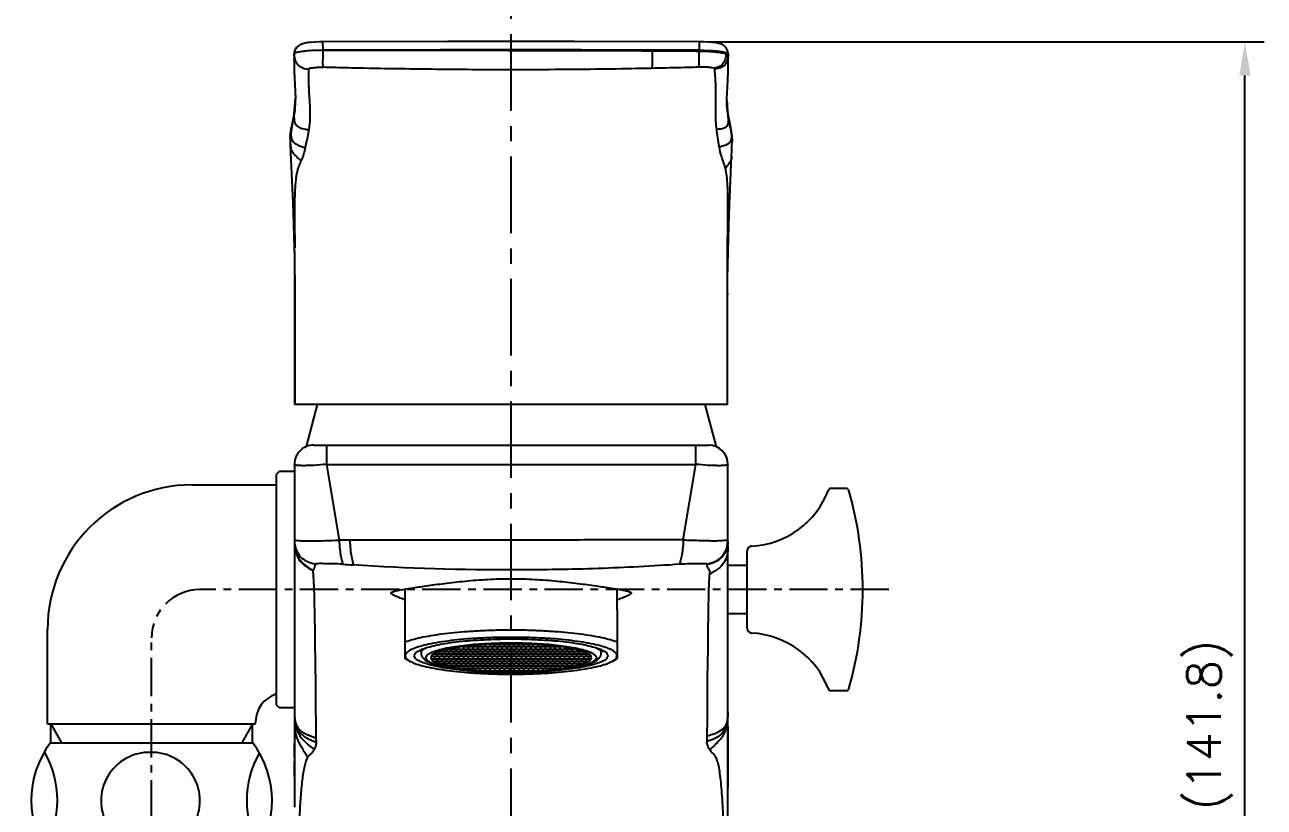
# Model space of a CAD drawing. Header units: millimetres. Extents: x 14523 to 15117, y 3069 to 3489.
# Drawn here: x 14895.5 to 15024.2, y 3266 to 3347.2 of the extents above; entities that cross this region are included whole.
import ezdxf

# ---------------------------------------------------------------- set-up
doc = ezdxf.new("R2010")
doc.units = ezdxf.units.MM
doc.header["$LTSCALE"] = 0.25
doc.linetypes.add('CENTER', pattern=[50.8, 31.75, -6.35, 6.35, -6.35])
for name, color, linetype in [('08_ALL_FEATURES', 7, 'Continuous'), ('CENTER', 1, 'CENTER'), ('D', 2, 'Continuous'), ('DWG', 7, 'Continuous'), ('Make2D 표시선', 7, 'Continuous')]:
    doc.layers.add(name, color=color, linetype=linetype)
doc.styles.add('GHS', font='romans.shx', dxfattribs={"height": 3.5, "bigfont": 'ghs.shx'})
doc.dimstyles.new('HONG', dxfattribs={"dimscale": 0, "dimtxt": 3.5, "dimasz": 3.5, "dimexe": 2, "dimexo": 1, "dimgap": 1, "dimtad": 1, "dimdec": 4, "dimdsep": 46, "dimtxsty": 'GHS', "dimcen": 3, "dimclrd": 2, "dimclre": 2, "dimclrt": 2, "dimadec": 0, "dimazin": 0, "dimtfac": 1, "dimtdec": 4, "dimtmove": 0, "dimatfit": 2, "dimfxl": 0, "dimtvp": 1, "dimtolj": 1, "dimarcsym": 0})

# ---------------------------------------------------------------- blocks, each defined once
blk = doc.blocks.new('A$C47821F74')
at = {"layer": '08_ALL_FEATURES', "color": 7, "linetype": 'Continuous'}
for p, q in [((292.5, 134.6), (292.49, 135.49)), ((331.56, 135.49), (331.55, 134.61)), ((289.49, 133.98), (289.5, 134.24)), ((289.51, 134.39), (289.5, 134.24)), ((331.55, 134.61), (331.55, 134.53)), ((334.54, 132.38), (334.55, 134.09)), ((334.55, 134.25), (334.55, 134.25)), ((334.55, 134.25), (334.55, 134.13)), ((334.55, 134.13), (334.55, 134.17)), ((334.55, 134.13), (334.55, 134.09)), ((334.56, 133.49), (334.55, 134.09)), ((289.49, 133.65), (289.49, 133.75)), ((289.49, 133.67), (289.49, 133.75)), ((289.51, 133.67), (289.52, 133.65)), ((334.54, 133.49), (334.54, 133.67)), ((334.56, 133.49), (334.56, 133.67)), ((289.48, 127.71), (289.64, 129.53)), ((289.64, 129.53), (289.64, 129.55)), ((334.41, 129.17), (334.41, 129.22)), ((334.41, 129.22), (334.41, 129.17)), ((334.41, 129.17), (334.57, 127.4)), ((334.42, 129.17), (334.42, 129.22)), ((289.21, 126.53), (289.09, 125.39)), ((289.09, 125.44), (289.09, 125.2)), ((289.09, 125.2), (289.1, 124.99)), ((289.1, 124.99), (289.1, 124.99)), ((334.96, 125.44), (334.96, 125.15)), ((334.69, 118.54), (334.91, 123.63)), ((334.47, 109.21), (334.47, 109.37)), ((334.5, 109.37), (334.5, 109.37)), ((334.5, 97.84), (289.55, 97.84))]:
    blk.add_line(p, q, dxfattribs=at)
for points in [[(292.49, 135.49), (292.13, 135.48), (291.66, 135.46), (291.26, 135.43), (290.91, 135.4), (290.63, 135.35), (290.39, 135.29), (290.17, 135.21), (289.94, 135.08), (289.73, 134.88), (289.57, 134.62), (289.51, 134.39)], [(331.56, 135.49), (318.61, 135.52), (305.46, 135.52), (292.49, 135.49)], [(334.55, 134.25), (334.5, 134.58), (334.34, 134.87), (334.1, 135.1), (333.85, 135.24), (333.59, 135.32), (333.3, 135.38), (332.94, 135.43), (332.49, 135.46), (331.98, 135.48), (331.56, 135.49)], [(289.49, 133.98), (289.51, 132.42), (289.62, 130.37), (289.64, 129.55)], [(334.41, 129.22), (334.42, 129.56), (334.48, 130.81), (334.54, 132.38)], [(289.58, 129.53), (289.56, 128.34), (289.21, 126.53)], [(334.96, 125.41), (334.84, 126.54), (334.49, 128.35), (334.47, 129.17)], [(289.1, 124.99), (289.13, 123.97), (289.19, 122.5)], [(334.91, 123.63), (334.94, 124.18), (334.95, 124.73), (334.96, 125.15)], [(289.19, 122.5), (289.35, 118.79), (289.43, 116.59), (289.5, 114.11)], [(334.5, 110.87), (334.54, 113.73), (334.61, 116.31), (334.69, 118.54)], [(289.5, 114.11), (289.52, 113.13), (289.54, 111.92), (289.55, 110.87)], [(289.55, 110.87), (289.55, 107.02), (289.55, 102.55), (289.55, 97.84)], [(334.5, 97.84), (334.5, 102.55), (334.5, 107.02), (334.5, 110.87)]]:
    blk.add_lwpolyline(points, dxfattribs=at)
for centre, radius, start, end in [((348.69, 133.64), 59.2, 179.6696, 179.891), ((292.21, 134.23), 2.71, 179.8903, 180.3627), ((312.02, -4852.2), 4986.84, 89.77563, 90.22437), ((332.07, 134.13), 2.48, 359.1378, 0.0071), ((260.49, 133.46), 74.06, 0.1674, 0.4867), ((343.49, 129.51), 9.09, 180.5113, 181.8096), ((293.09, 125.39), 4, 175.6702, 179.3726), ((296.67, 125.33), 7.58, 178.7143, 180.0083), ((293.89, 125.08), 4.8, 181.0484, 181.2929), ((330.98, 125.4), 3.98, 0.6234, 4.2223), ((331.05, 125.24), 3.9, 2.5708, 2.9823), ((-209.42, 109.71), 499.01, 0.1134, 0.4691)]:
    blk.add_arc(centre, radius, start, end, dxfattribs=at)
for points, knots in [([(289.6, 134.33), (289.59, 134.32), (289.56, 134.31), (289.52, 134.28), (289.5, 134.26), (289.5, 134.24)], [0, 0, 0, 0, 0.352073, 0.629026, 1, 1, 1, 1]), ([(289.5, 134.22), (289.5, 134.19), (289.5, 134.1), (289.51, 134.01), (289.51, 133.94)], [0, 0, 0, 0, 0.258114, 1, 1, 1, 1]), ([(289.51, 133.94), (289.54, 133.76), (289.6, 133.5), (289.79, 133.2), (290.02, 132.95), (290.43, 132.73), (290.8, 132.67), (291, 132.66)], [0, 0, 0, 0, 0.254175, 0.370431, 0.484549, 0.722621, 1, 1, 1, 1]), ([(292.5, 134.6), (292.18, 134.6), (291.57, 134.59), (290.84, 134.53), (290.33, 134.48), (290.02, 134.43), (289.79, 134.39), (289.65, 134.35), (289.6, 134.33)], [0, 0, 0, 0, 0.329633, 0.626637, 0.751827, 0.8574, 0.940636, 1, 1, 1, 1]), ([(292.51, 132.84), (292.51, 132.86), (292.5, 132.92), (292.49, 133.12), (292.49, 133.48), (292.5, 134), (292.5, 134.4), (292.5, 134.6)], [0, 0, 0, 0, 0.041412, 0.107374, 0.330001, 0.651426, 1, 1, 1, 1]), ([(292.5, 134.6), (293.21, 134.6), (294.63, 134.6), (297.48, 134.6), (301.04, 134.6), (305.31, 134.6), (311.01, 134.6), (318.13, 134.6), (323.82, 134.57), (326.67, 134.56)], [0, 0, 0, 0, 0.062503, 0.125004, 0.250003, 0.375002, 0.500002, 0.75, 1, 1, 1, 1]), ([(326.67, 134.56), (326.67, 134.33), (326.67, 133.94), (326.66, 133.41), (326.65, 133.03), (326.64, 132.82), (326.64, 132.73)], [0, 0, 0, 0, 0.364726, 0.652285, 0.863702, 1, 1, 1, 1]), ([(326.67, 134.56), (327.48, 134.55), (329.11, 134.54), (330.74, 134.53), (331.55, 134.53)], [0, 0, 0, 0, 0.499984, 1, 1, 1, 1]), ([(331.52, 132.85), (331.52, 132.87), (331.53, 132.93), (331.54, 133.05), (331.55, 133.21), (331.55, 133.51), (331.55, 133.96), (331.55, 134.33), (331.55, 134.53)], [0, 0, 0, 0, 0.041914, 0.108234, 0.204078, 0.331184, 0.652106, 1, 1, 1, 1]), ([(331.55, 134.61), (331.88, 134.61), (332.49, 134.6), (333.22, 134.55), (333.73, 134.5), (334.03, 134.45), (334.27, 134.4), (334.4, 134.36), (334.45, 134.34)], [0, 0, 0, 0, 0.330858, 0.627249, 0.752397, 0.857473, 0.940514, 1, 1, 1, 1]), ([(331.55, 134.53), (331.84, 134.52), (332.4, 134.51), (333.17, 134.45), (333.74, 134.38), (334.11, 134.32), (334.26, 134.28), (334.32, 134.27)], [0, 0, 0, 0, 0.312366, 0.598484, 0.834196, 0.926825, 1, 1, 1, 1]), ([(334.32, 134.27), (334.32, 134.06), (334.29, 133.77), (334.15, 133.41), (334.01, 133.2), (333.82, 133.02), (333.51, 132.83), (333.24, 132.77), (333.05, 132.75)], [0, 0, 0, 0, 0.276268, 0.3976, 0.512515, 0.625671, 0.741925, 1, 1, 1, 1]), ([(334.55, 134.09), (334.55, 133.89), (334.51, 133.6), (334.35, 133.26), (334.2, 133.06), (333.99, 132.9), (333.66, 132.73), (333.36, 132.67), (333.16, 132.66)], [0, 0, 0, 0, 0.26593, 0.383593, 0.4966, 0.610108, 0.729195, 1, 1, 1, 1]), ([(334.32, 134.27), (334.37, 134.25), (334.44, 134.23), (334.5, 134.2), (334.53, 134.17)], [0, 0, 0, 0, 0.597643, 1, 1, 1, 1]), ([(334.45, 134.34), (334.47, 134.33), (334.5, 134.32), (334.53, 134.29), (334.55, 134.26), (334.55, 134.25)], [0, 0, 0, 0, 0.348769, 0.625485, 1, 1, 1, 1]), ([(334.54, 134.17), (334.54, 134.16), (334.55, 134.15), (334.55, 134.14), (334.55, 134.13)], [0, 0, 0, 0, 0.280898, 1, 1, 1, 1]), ([(291, 132.66), (290.98, 132.59), (291, 132.44), (290.99, 132.22), (290.98, 132.01), (290.99, 131.81), (290.99, 131.61), (290.99, 131.35), (291, 131.03), (291.01, 130.66), (291.03, 130.28), (291.05, 129.91), (291.09, 129.4), (291.12, 128.75), (291.15, 127.97), (291.12, 127.17), (291.06, 126.64), (291.02, 126.38)], [0, 0, 0, 0, 0.03572, 0.070113, 0.103332, 0.13565, 0.167199, 0.198149, 0.25886, 0.318595, 0.37797, 0.437544, 0.497731, 0.620661, 0.745947, 0.872441, 1, 1, 1, 1]), ([(291, 132.66), (291, 132.66), (291, 132.68), (291.02, 132.7), (291.05, 132.72), (291.13, 132.75), (291.26, 132.78), (291.44, 132.8), (291.67, 132.82), (291.93, 132.84), (292.22, 132.84), (292.41, 132.84), (292.51, 132.84)], [0, 0, 0, 0, 0.014525, 0.031048, 0.053988, 0.087511, 0.181969, 0.304182, 0.452992, 0.623147, 0.807964, 1, 1, 1, 1]), ([(326.64, 132.73), (323.8, 132.67), (318.11, 132.59), (311, 132.57), (305.31, 132.61), (301.04, 132.66), (297.49, 132.72), (294.65, 132.78), (293.22, 132.82), (292.51, 132.84)], [0, 0, 0, 0, 0.250001, 0.500001, 0.625004, 0.750004, 0.875002, 0.937503, 1, 1, 1, 1]), ([(331.52, 132.85), (331.11, 132.84), (330.3, 132.82), (329.08, 132.78), (327.86, 132.76), (327.05, 132.74), (326.64, 132.73)], [0, 0, 0, 0, 0.249957, 0.499949, 0.749976, 1, 1, 1, 1]), ([(333.05, 132.75), (332.97, 132.77), (332.76, 132.81), (332.41, 132.84), (331.98, 132.86), (331.68, 132.86), (331.52, 132.85)], [0, 0, 0, 0, 0.166691, 0.403241, 0.687619, 1, 1, 1, 1]), ([(333.16, 132.66), (333.16, 132.67), (333.15, 132.69), (333.13, 132.71), (333.1, 132.73), (333.07, 132.74), (333.05, 132.75)], [0, 0, 0, 0, 0.163091, 0.353833, 0.615238, 1, 1, 1, 1]), ([(333.36, 126.39), (333.32, 126.66), (333.27, 127.19), (333.25, 127.98), (333.27, 128.76), (333.28, 129.53), (333.29, 130.17), (333.28, 130.67), (333.27, 131.05), (333.25, 131.37), (333.24, 131.62), (333.23, 131.82), (333.21, 132.02), (333.19, 132.23), (333.17, 132.44), (333.19, 132.59), (333.16, 132.66)], [0, 0, 0, 0, 0.127143, 0.25357, 0.378968, 0.502228, 0.622644, 0.682326, 0.742241, 0.802954, 0.833852, 0.865288, 0.897418, 0.930442, 0.964575, 1, 1, 1, 1]), ([(289.1, 125.69), (289.13, 126.02), (289.21, 126.5), (289.35, 127.13), (289.44, 127.61), (289.53, 128.09), (289.6, 128.57), (289.64, 129.05), (289.65, 129.37), (289.65, 129.53)], [0, 0, 0, 0, 0.249943, 0.376063, 0.50207, 0.627597, 0.752386, 0.87639, 1, 1, 1, 1]), ([(334.95, 125.69), (334.92, 125.98), (334.85, 126.42), (334.73, 126.99), (334.64, 127.43), (334.56, 127.86), (334.49, 128.3), (334.43, 128.73), (334.41, 129.02), (334.41, 129.17)], [0, 0, 0, 0, 0.249376, 0.375284, 0.501244, 0.626887, 0.751964, 0.876306, 1, 1, 1, 1]), ([(289.15, 126.08), (289.19, 126.35), (289.3, 126.9), (289.43, 127.44), (289.48, 127.71)], [0, 0, 0, 0, 0.495171, 1, 1, 1, 1]), ([(289.48, 127.72), (289.48, 127.6), (289.49, 127.38), (289.56, 127.09), (289.69, 126.86), (289.86, 126.68), (290.09, 126.55), (290.36, 126.46), (290.67, 126.41), (290.9, 126.39), (291.02, 126.38)], [0, 0, 0, 0, 0.14897, 0.273313, 0.38153, 0.483971, 0.590825, 0.709752, 0.845349, 1, 1, 1, 1]), ([(334.57, 127.4), (334.57, 127.3), (334.56, 127.13), (334.51, 126.89), (334.43, 126.71), (334.29, 126.58), (334.12, 126.5), (333.9, 126.44), (333.65, 126.41), (333.46, 126.4), (333.36, 126.39)], [0, 0, 0, 0, 0.15822, 0.283315, 0.3857, 0.479405, 0.579167, 0.695665, 0.834866, 1, 1, 1, 1]), ([(334.57, 127.4), (334.59, 127.27), (334.71, 126.76), (334.84, 126.25), (334.9, 125.87)], [0, 0, 0, 0, 0.254004, 1, 1, 1, 1]), ([(291.02, 126.38), (291, 126.24), (290.89, 125.61), (290.75, 124.99), (290.64, 124.49)], [0, 0, 0, 0, 0.21455, 1, 1, 1, 1]), ([(333.64, 124.55), (333.58, 124.89), (333.48, 125.5), (333.39, 126.11), (333.36, 126.39)], [0, 0, 0, 0, 0.547382, 1, 1, 1, 1]), ([(289.1, 125.5), (289.1, 125.61), (289.11, 125.8), (289.13, 125.99), (289.15, 126.08)], [0, 0, 0, 0, 0.538975, 1, 1, 1, 1]), ([(289.1, 124.97), (289.1, 124.86), (289.11, 124.66), (289.16, 124.38), (289.25, 124.15), (289.37, 123.96), (289.53, 123.78), (289.72, 123.59), (289.96, 123.37), (290.12, 123.21), (290.21, 123.12)], [0, 0, 0, 0, 0.148286, 0.268677, 0.37232, 0.470931, 0.575156, 0.693521, 0.832984, 1, 1, 1, 1]), ([(289.15, 126.08), (289.15, 126.04), (289.15, 125.89), (289.16, 125.73), (289.18, 125.62)], [0, 0, 0, 0, 0.275907, 1, 1, 1, 1]), ([(289.18, 125.62), (289.21, 125.47), (289.28, 125.26), (289.47, 125.03), (289.63, 124.9), (289.84, 124.78), (290.17, 124.64), (290.45, 124.56), (290.64, 124.49)], [0, 0, 0, 0, 0.232047, 0.33604, 0.442713, 0.558631, 0.688318, 1, 1, 1, 1]), ([(334.89, 125.66), (334.89, 125.57), (334.87, 125.41), (334.81, 125.2), (334.71, 125.03), (334.57, 124.91), (334.4, 124.81), (334.18, 124.72), (333.92, 124.64), (333.74, 124.58), (333.64, 124.55)], [0, 0, 0, 0, 0.141394, 0.256673, 0.356884, 0.454682, 0.561353, 0.684724, 0.82976, 1, 1, 1, 1]), ([(334.9, 125.87), (334.9, 125.85), (334.9, 125.78), (334.9, 125.71), (334.89, 125.66)], [0, 0, 0, 0, 0.263989, 1, 1, 1, 1]), ([(334.9, 125.87), (334.9, 125.85), (334.91, 125.79), (334.92, 125.72), (334.93, 125.67)], [0, 0, 0, 0, 0.260053, 1, 1, 1, 1]), ([(334.93, 125.67), (334.93, 125.65), (334.94, 125.58), (334.95, 125.5), (334.95, 125.44)], [0, 0, 0, 0, 0.232186, 1, 1, 1, 1]), ([(334.95, 125.41), (334.95, 125.39), (334.96, 125.31), (334.96, 125.22), (334.96, 125.16)], [0, 0, 0, 0, 0.221905, 1, 1, 1, 1]), ([(290.64, 124.49), (290.6, 124.28), (290.48, 123.81), (290.31, 123.36), (290.21, 123.12)], [0, 0, 0, 0, 0.45781, 1, 1, 1, 1]), ([(334.28, 122.34), (334.25, 122.46), (334.18, 122.7), (334.06, 123.03), (333.95, 123.32), (333.78, 123.82), (333.69, 124.23), (333.64, 124.55)], [0, 0, 0, 0, 0.168967, 0.318867, 0.454391, 0.579054, 1, 1, 1, 1]), ([(334.91, 123.63), (334.91, 123.56), (334.9, 123.44), (334.87, 123.27), (334.82, 123.14), (334.75, 123.02), (334.66, 122.9), (334.55, 122.75), (334.42, 122.56), (334.33, 122.42), (334.28, 122.34)], [0, 0, 0, 0, 0.139728, 0.24834, 0.340183, 0.429679, 0.529601, 0.650922, 0.804108, 1, 1, 1, 1]), ([(290.21, 123.12), (290.14, 122.95), (290.02, 122.69), (289.88, 122.31), (289.79, 121.97), (289.71, 121.58), (289.63, 120.96), (289.57, 120.05), (289.54, 118.81), (289.54, 117.38), (289.55, 115.8), (289.56, 114.69), (289.56, 114.11)], [0, 0, 0, 0, 0.061363, 0.095665, 0.133838, 0.176953, 0.225746, 0.340772, 0.477853, 0.634871, 0.809668, 1, 1, 1, 1]), ([(334.47, 110.87), (334.47, 112.13), (334.49, 114.49), (334.53, 117.32), (334.53, 119.29), (334.5, 120.5), (334.43, 121.49), (334.34, 122.08), (334.28, 122.34)], [0, 0, 0, 0, 0.330051, 0.616873, 0.739036, 0.844539, 0.93164, 1, 1, 1, 1]), ([(289.58, 110.7), (289.58, 109.63), (289.58, 107.49), (289.56, 104.28), (289.56, 101.06), (289.57, 98.92), (289.58, 97.84)], [0, 0, 0, 0, 0.249268, 0.499585, 0.749756, 1, 1, 1, 1]), ([(334.47, 97.84), (334.48, 98.92), (334.49, 101.06), (334.49, 104.28), (334.47, 107.5), (334.47, 109.64), (334.47, 110.71)], [0, 0, 0, 0, 0.250227, 0.500374, 0.750674, 1, 1, 1, 1]), ([(289.55, 109.37), (289.55, 109.34), (289.55, 109.28), (289.57, 109.22), (289.58, 109.2)], [0, 0, 0, 0, 0.545368, 1, 1, 1, 1]), ([(334.5, 109.37), (334.5, 109.34), (334.5, 109.29), (334.48, 109.23), (334.47, 109.21)], [0, 0, 0, 0, 0.543003, 1, 1, 1, 1])]:
    blk.add_open_spline(points, degree=3, knots=knots, dxfattribs=at)
blk.add_open_spline([(334.53, 134.17), (334.53, 134.17), (334.53, 134.17), (334.54, 134.17)], degree=3, dxfattribs=at)
at = {"layer": 'Make2D 표시선'}
for p, q in [((291.9, 97.84), (290.73, 93.47)), ((333.34, 93.46), (332.17, 97.84))]:
    blk.add_line(p, q, dxfattribs=at)
blk = doc.blocks.new('A$C179239CF')
at = {"layer": 'DWG'}
h = blk.add_hatch(dxfattribs=at)
h.set_pattern_fill('BRICK', color=2)
h.set_pattern_definition([(0, (-6908.43814, -1734.54085), (0, 0.25), []), (90, (-6908.43814, -1734.54085), (-0.5, 3e-17), [0.25, -0.25]), (90, (-6908.18814, -1734.54085), (-0.5, 3e-17), [-0.25, 0.25])])
edge = h.paths.add_edge_path()
edge.add_spline(control_points=[(11, 3.16), (10.61, 3.16), (9.82, 3.15), (8.67, 3.11), (7.56, 3.04), (6.52, 2.94), (5.57, 2.82), (4.73, 2.68), (4.02, 2.52), (3.44, 2.34), (3.03, 2.15), (2.73, 1.97), (2.67, 1.79), (2.65, 1.71)], knot_values=[0, 0, 0, 0, 1.188421, 2.353389, 3.471976, 4.522301, 5.484062, 6.339091, 7.072006, 7.671142, 8.130391, 8.454423, 8.677592, 8.677592, 8.677592, 8.677592], degree=3, periodic=0)
edge.add_spline(control_points=[(2.65, 1.71), (2.67, 1.64), (2.73, 1.46), (3.03, 1.27), (3.44, 1.08), (4.02, 0.91), (4.73, 0.75), (5.57, 0.61), (6.52, 0.48), (7.56, 0.39), (8.67, 0.32), (9.82, 0.27), (10.61, 0.27), (11, 0.26)], knot_values=[0, 0, 0, 0, 0.223169, 0.547201, 1.00645, 1.605586, 2.338501, 3.19353, 4.15529, 5.205616, 6.324203, 7.489171, 8.677592, 8.677592, 8.677592, 8.677592], degree=3, periodic=0)
edge.add_spline(control_points=[(11, 0.26), (11.4, 0.27), (12.18, 0.27), (13.34, 0.32), (14.45, 0.39), (15.49, 0.48), (16.44, 0.61), (17.27, 0.75), (17.98, 0.91), (18.56, 1.08), (18.97, 1.27), (19.28, 1.46), (19.33, 1.64), (19.35, 1.71)], knot_values=[0, 0, 0, 0, 1.188421, 2.353389, 3.471976, 4.522301, 5.484062, 6.339091, 7.072006, 7.671142, 8.130391, 8.454423, 8.677592, 8.677592, 8.677592, 8.677592], degree=3, periodic=0)
edge.add_spline(control_points=[(19.35, 1.71), (19.33, 1.79), (19.28, 1.97), (18.97, 2.15), (18.56, 2.34), (17.98, 2.52), (17.27, 2.68), (16.44, 2.82), (15.49, 2.94), (14.45, 3.04), (13.34, 3.11), (12.18, 3.15), (11.4, 3.16), (11, 3.16)], knot_values=[0, 0, 0, 0, 0.223169, 0.547201, 1.00645, 1.605586, 2.338501, 3.19353, 4.15529, 5.205616, 6.324203, 7.489171, 8.677592, 8.677592, 8.677592, 8.677592], degree=3, periodic=0)
for p, q in [((0, 6.68), (0, 8.84)), ((22, 6.68), (22, 8.84)), ((0, 1.61), (0, 6.68)), ((22, 6.68), (22, 1.61)), ((0.53, 1.33), (0, 1.61)), ((1.65, 2.55), (1.65, 2.21)), ((20.35, 2.55), (20.35, 2.21)), ((21.48, 1.33), (22.01, 1.61))]:
    blk.add_line(p, q, dxfattribs=at)
for points in [[(11, 4.56), (9.46, 4.55), (7.94, 4.49), (6.48, 4.41), (5.09, 4.29), (3.8, 4.14), (2.62, 3.97), (1.59, 3.77), (0.71, 3.55), (0, 3.31)], [(22, 3.31), (21.3, 3.55), (20.42, 3.77), (19.38, 3.97), (18.21, 4.14), (16.92, 4.29), (15.53, 4.41), (14.06, 4.49), (12.54, 4.55), (11, 4.56)], [(22, 1.91), (21.89, 2.18), (21.56, 2.45), (21.01, 2.7), (20.26, 2.94), (19.32, 3.16), (18.21, 3.35), (16.95, 3.52), (15.57, 3.65), (14.1, 3.74), (12.57, 3.8), (11, 3.82), (9.44, 3.8), (7.9, 3.74), (6.43, 3.65), (5.06, 3.52), (3.8, 3.35), (2.69, 3.16), (1.75, 2.94), (1, 2.7), (0.45, 2.45), (0.11, 2.18), (0, 1.91)], [(0.95, 1.91), (1.05, 2.16), (1.36, 2.4), (1.86, 2.64), (2.55, 2.85), (3.41, 3.05), (4.42, 3.23), (5.57, 3.38), (6.83, 3.5), (8.17, 3.58), (9.57, 3.64), (11, 3.66)], [(1.65, 2.21), (1.75, 2.44), (2.04, 2.67), (2.19, 2.75)], [(11, 0.18), (9.79, 0.19), (8.57, 0.24), (7.38, 0.31), (6.26, 0.42), (5.24, 0.55), (4.34, 0.7), (3.57, 0.88), (2.96, 1.07), (2.51, 1.28), (2.24, 1.49), (2.15, 1.71), (2.24, 1.93), (2.51, 2.15), (2.96, 2.35), (3.57, 2.55), (4.34, 2.72), (5.24, 2.88), (6.26, 3.01), (7.38, 3.12), (8.57, 3.19), (9.79, 3.24), (11, 3.25)], [(11, 3.16), (9.81, 3.15), (8.65, 3.1), (7.53, 3.03), (6.49, 2.93), (5.53, 2.81), (4.69, 2.66), (3.98, 2.5), (3.41, 2.32), (2.99, 2.12), (2.74, 1.92), (2.65, 1.71)], [(11, 3.66), (12.43, 3.64), (13.83, 3.58), (15.18, 3.5), (16.44, 3.38), (17.58, 3.23), (18.6, 3.05), (19.46, 2.85), (20.14, 2.64), (20.65, 2.4), (20.95, 2.16), (21.05, 1.91)], [(11, 3.25), (12.22, 3.24), (13.44, 3.19), (14.63, 3.12), (15.75, 3.01), (16.77, 2.88), (17.67, 2.72), (18.43, 2.55), (19.04, 2.35), (19.49, 2.15), (19.76, 1.93), (19.85, 1.71), (19.76, 1.49), (19.49, 1.28), (19.04, 1.07), (18.43, 0.88), (17.67, 0.7), (16.77, 0.55), (15.75, 0.42), (14.63, 0.31), (13.44, 0.24), (12.22, 0.19), (11, 0.18)], [(19.35, 1.71), (19.27, 1.92), (19.01, 2.12), (18.6, 2.32), (18.03, 2.5), (17.31, 2.66), (16.47, 2.81), (15.52, 2.93), (14.47, 3.03), (13.36, 3.1), (12.19, 3.15), (11, 3.16)], [(19.81, 2.75), (19.97, 2.67), (20.26, 2.44), (20.35, 2.21)], [(0, 1.91), (0.11, 1.64), (0.45, 1.37), (0.53, 1.33)], [(0.53, 1.33), (1, 1.12), (1.75, 0.88), (2.69, 0.66), (3.8, 0.47), (5.06, 0.3), (6.43, 0.17), (7.9, 0.08), (9.44, 0.02), (11, 0), (12.57, 0.02), (14.1, 0.08), (15.57, 0.17), (16.95, 0.3), (18.21, 0.47), (19.32, 0.66), (20.26, 0.88), (21.01, 1.12), (21.48, 1.33)], [(11, 0.16), (9.57, 0.18), (8.17, 0.24), (6.83, 0.32), (5.57, 0.44), (4.42, 0.59), (3.41, 0.77), (2.55, 0.97), (1.86, 1.19), (1.36, 1.42), (1.05, 1.66), (0.95, 1.91)], [(1.65, 2.21), (1.71, 1.92), (1.87, 1.66), (2.11, 1.44), (2.45, 1.24), (2.91, 1.05), (3.55, 0.86), (4.36, 0.68), (5.28, 0.53), (6.3, 0.4), (7.4, 0.3), (8.56, 0.23), (9.77, 0.18), (11, 0.17)], [(2.65, 1.71), (2.74, 1.51), (2.99, 1.3), (3.41, 1.11), (3.98, 0.93), (4.69, 0.76), (5.53, 0.62), (6.49, 0.49), (7.53, 0.39), (8.65, 0.32), (9.81, 0.28), (11, 0.26)], [(11, 0.17), (12.24, 0.18), (13.45, 0.23), (14.61, 0.3), (15.72, 0.4), (16.74, 0.53), (17.66, 0.68), (18.47, 0.86), (19.1, 1.05), (19.56, 1.24), (19.9, 1.44), (20.14, 1.66), (20.3, 1.92), (20.35, 2.21)], [(21.05, 1.91), (20.95, 1.66), (20.65, 1.42), (20.14, 1.19), (19.46, 0.97), (18.6, 0.77), (17.58, 0.59), (16.44, 0.44), (15.18, 0.32), (13.83, 0.24), (12.43, 0.18), (11, 0.16)], [(11, 0.26), (12.19, 0.28), (13.36, 0.32), (14.47, 0.39), (15.52, 0.49), (16.47, 0.62), (17.31, 0.76), (18.03, 0.93), (18.6, 1.11), (19.01, 1.3), (19.27, 1.51), (19.35, 1.71)], [(21.48, 1.33), (21.56, 1.37), (21.89, 1.64), (22, 1.91)]]:
    blk.add_spline(points, degree=3, dxfattribs=at)
blk = doc.blocks.new('A$C6DB01ADD')
at = {"layer": 'DWG'}
for p, q in [((73.27, 48), (71.71, 48)), ((63, 33.49), (63, 41.51)), ((63, 40), (61, 40)), ((63, 35), (61, 35)), ((73.27, 27), (71.71, 27))]:
    blk.add_line(p, q, dxfattribs=at)
for centre, radius, start, end in [((63, 51.02), 9.02, 273.0125, 339.1319), ((71.71, 47.7), 0.3, 90.0024, 159.0622), ((73.27, 47.7), 0.3, 15.9857, 90.0042), ((37.5, 37.5), 37.5, 0.0021, 15.9166), ((63.5, 41.51), 0.5, 93.0125, 180.0021), ((37.5, 37.5), 37.5, 344.0877, 0.0021), ((63.5, 33.49), 0.5, 180.0021, 266.9918), ((63, 23.98), 9.02, 20.8723, 86.9918), ((71.71, 27.3), 0.3, 200.942, 270.0018), ((73.27, 27.3), 0.3, 270.0001, 344.0185)]:
    blk.add_arc(centre, radius, start, end, dxfattribs=at)
blk = doc.blocks.new('A$C0A0C7E76')
at = {"layer": 'D'}
for p, q in [((19.3, 43.15), (20.42, 41.19)), ((40.25, 43.15), (39.12, 41.19))]:
    blk.add_line(p, q, dxfattribs=at)
blk.add_lwpolyline([(22.52, 0), (25.8, 0), (25.8, 0.22), (34.28, 0.22), (34.28, 0), (37.02, 0)], dxfattribs=at)
at = {"layer": 'DWG'}
for p, q in [((33.97, 67.95), (42.7, 67.95)), ((18.97, 43.15), (18.97, 52.95)), ((18.97, 43.15), (19.3, 43.15)), ((19.3, 41.19), (19.3, 43.15)), ((19.3, 43.15), (40.25, 43.15)), ((40.25, 41.19), (40.25, 43.15)), ((40.25, 43.15), (40.57, 43.15)), ((40.57, 43.15), (40.57, 43.35)), ((19.27, 41.19), (40.27, 41.19)), ((29.82, 29.19), (19.27, 29.19)), ((21.82, 16.21), (21.82, 29.19)), ((29.82, 29.19), (40.27, 29.19)), ((37.72, 16.21), (37.72, 29.19)), ((22.52, 13.22), (34.4, 14.89)), ((36.02, 14.89), (22.52, 14.89)), ((22.52, 13.22), (22.52, 14.89)), ((37.02, 14.89), (36.02, 14.89)), ((36.02, 14.89), (36.02, 13.64)), ((22.52, 11.74), (37.02, 13.78)), ((23.52, 13.36), (23.52, 11.88)), ((37.02, 10.75), (37.02, 13.78)), ((22.52, 8.71), (22.52, 11.74)), ((22.52, 8.71), (37.02, 10.75)), ((36.02, 10.61), (36.02, 9.13)), ((22.52, 7.23), (37.02, 9.27)), ((37.02, 6.24), (37.02, 9.27)), ((23.52, 8.85), (23.52, 7.37)), ((22.52, 4.2), (22.52, 7.23)), ((22.52, 4.2), (37.02, 6.24)), ((36.02, 6.14), (36.02, 4.62)), ((22.52, 2.72), (37.02, 4.76)), ((23.52, 4.38), (23.52, 2.86)), ((37.02, 1.73), (37.02, 4.76)), ((22.52, 0), (22.52, 2.72)), ((24.7, 0), (37.02, 1.73)), ((36.02, 1.63), (36.02, 0.11)), ((35.23, 0), (37.02, 0.25)), ((37.02, 0), (37.02, 0.25))]:
    blk.add_line(p, q, dxfattribs=at)
for centre, radius, start, end in [((33.97, 52.95), 15, 90, 180), ((43.57, 43.35), 3, 107.0047, 180), ((27.27, 35.19), 10, 143.1301, 216.8699), ((32.27, 35.19), 10, 323.1301, 36.8699), ((10, 35.19), 10, 329.7281, 30.2719), ((29.54, 35.17), 5.02, 88.6566, 271.3434), ((29.77, 35.17), 5.02, 268.6566, 91.3434), ((49.64, 35.19), 10, 150.2741, 209.7259), ((23.32, 16.16), 1.5, 178.2676, 237.8), ((36.22, 16.16), 1.5, 302.2, 1.7324)]:
    blk.add_arc(centre, radius, start, end, dxfattribs=at)
blk = doc.blocks.new('A$C646B0CAE')
at = {"layer": 'CENTER', "ltscale": 0.5}
blk.add_line((29.77, 0), (29.77, 56.86), dxfattribs=at)
blk.add_arc((34.77, 56.86), 5, 90, 180, dxfattribs=at)
at = {"layer": 'DWG'}
for p, q in [((43, 74.11), (42.7, 73.81)), ((42.7, 73.81), (42.7, 49.91)), ((44.6, 74.11), (43, 74.11)), ((42.7, 49.91), (43, 49.61)), ((43, 49.61), (44.6, 49.61))]:
    blk.add_line(p, q, dxfattribs=at)
blk.add_blockref('A$C0A0C7E76', (0, 4.78), dxfattribs=at)
blk = doc.blocks.new('*D7')
at = {"layer": 'Defpoints', "color": 0}
for p in [(14965.52, 3345.48), (15022.16, 3345.48), (14970.99, 3203.63)]:
    blk.add_point(p, dxfattribs=at)
at = {"layer": 'DWG', "color": 2, "lineweight": -2}
for p, q in [((14966.52, 3345.48), (15024.16, 3345.48)), ((15022.16, 3207.13), (15022.16, 3341.98)), ((14971.99, 3203.63), (15024.16, 3203.63))]:
    blk.add_line(p, q, dxfattribs=at)
at = {"layer": 'DWG', "color": 2}
for points in [[(15021.58, 3341.98), (15022.75, 3341.98), (15022.16, 3345.48)], [(15021.58, 3207.13), (15022.75, 3207.13), (15022.16, 3203.63)]]:
    blk.add_solid(points, dxfattribs=at)
at = {"layer": 'DWG', "color": 2, "insert": (15018.5, 3274.56), "char_height": 3.5, "attachment_point": 5, "rotation": 90, "style": 'GHS'}
blk.add_mtext('\\A1;(141.8)', dxfattribs=at)

msp = doc.modelspace()

# ---------------------------------------------------------------- linework, layer by layer
at = {"layer": 'CENTER'}
msp.add_line((14945.99157, 3198.62635), (14945.98877, 3350.51885), dxfattribs=at)
at = {"layer": 'CENTER', "ltscale": 0.5}
msp.add_line((14985.18792, 3288.62816), (14913.65027, 3288.62592), dxfattribs=at)
at = {"layer": 'DWG'}
for p, q in [((14925.49149, 3303.62635), (14966.49148, 3303.62635)), ((14926.8251, 3303.62635), (14926.8251, 3301.62635)), ((14965.15789, 3301.62635), (14965.15789, 3303.62635)), ((14923.49149, 3301.63066), (14923.49285, 3266.04461)), ((14926.8251, 3301.62635), (14928.13841, 3293.75286)), ((14926.8251, 3301.62635), (14965.15789, 3301.62635)), ((14963.84944, 3293.7821), (14965.15789, 3301.62635)), ((14968.49003, 3258.90449), (14968.49149, 3301.62635)), ((14968.49176, 3301.62635), (14968.49108, 3301.67872)), ((14968.4918, 3301.62635), (14968.49148, 3301.62635)), ((14923.49149, 3293.78002), (14923.49169, 3293.7419)), ((14923.49169, 3293.7419), (14923.4971, 3293.58034)), ((14929.25436, 3293.75473), (14928.13841, 3293.75286)), ((14923.49292, 3293.68275), (14923.49368, 3293.64813)), ((14925.43913, 3290.64173), (14925.41084, 3290.57059)), ((14923.4847, 3276.09666), (14923.4847, 3266.04461)), ((14923.49152, 3275.87315), (14923.49216, 3275.78175)), ((14923.49216, 3275.78194), (14923.49271, 3275.74515)), ((14923.49216, 3275.78175), (14923.49412, 3275.69116)), ((14968.48921, 3275.68271), (14968.49023, 3275.73108)), ((14968.49023, 3275.73108), (14968.49085, 3275.77008)), ((14968.49085, 3275.77008), (14968.49125, 3275.80521)), ((14968.49125, 3275.80521), (14968.49149, 3275.84159)), ((14923.4915, 3275.14483), (14923.49639, 3274.76382)), ((14923.49351, 3275.70393), (14923.49492, 3275.64864)), ((14968.47508, 3275.3646), (14968.47791, 3275.40844)), ((14968.47791, 3275.40844), (14968.48024, 3275.44878)), ((14968.48024, 3275.44878), (14968.48215, 3275.48567)), ((14968.48215, 3275.48567), (14968.48373, 3275.51931)), ((14968.48373, 3275.51931), (14968.48558, 3275.56407)), ((14968.48558, 3275.56407), (14968.48695, 3275.60249)), ((14968.48695, 3275.60249), (14968.48815, 3275.64155)), ((14968.48815, 3275.64155), (14968.48921, 3275.68271)), ((14967.82764, 3273.66423), (14967.82948, 3273.66603)), ((14968.49209, 3274.41462), (14968.4923, 3272.46375)), ((14923.49248, 3271.15957), (14923.49103, 3272.69235)), ((14968.4923, 3272.46375), (14968.49083, 3271.21889)), ((14923.4943, 3269.20465), (14923.49297, 3270.8026)), ((14968.49071, 3271.14656), (14968.48778, 3268.26942)), ((14968.49083, 3271.21889), (14968.49071, 3271.14656)), ((14968.48834, 3269.76392), (14968.487, 3268.00589))]:
    msp.add_line(p, q, dxfattribs=at)
for points in [[(14923.49412, 3275.69116), (14923.49605, 3275.61258), (14923.49766, 3275.5686), (14923.50002, 3275.5143)], [(14923.50002, 3275.5143), (14923.50356, 3275.44673), (14923.5087, 3275.36628), (14923.51614, 3275.27173), (14923.52643, 3275.16608), (14923.5402, 3275.0516), (14923.55817, 3274.93058), (14923.58119, 3274.80478), (14923.60945, 3274.67896), (14923.64278, 3274.55645), (14923.68071, 3274.43942), (14923.72189, 3274.33108), (14923.76659, 3274.22933), (14923.81462, 3274.13379), (14923.86646, 3274.04296), (14923.92269, 3273.95569), (14923.98383, 3273.87136), (14924.05064, 3273.78925), (14924.12377, 3273.70891), (14924.20393, 3273.62998), (14924.29242, 3273.55176), (14924.39053, 3273.47381), (14924.50016, 3273.39549), (14924.62365, 3273.31619), (14924.76283, 3273.23583), (14924.9197, 3273.15424), (14925.09311, 3273.07281), (14925.28142, 3272.99286), (14925.48318, 3272.91551), (14925.69602, 3272.84216), (14925.74897, 3272.82515)], [(14967.83365, 3273.67014), (14967.84134, 3273.67776), (14967.85077, 3273.68723), (14967.8607, 3273.69734), (14967.87095, 3273.70793), (14967.88095, 3273.71842), (14967.89082, 3273.72893), (14967.90049, 3273.73938), (14967.91001, 3273.74982), (14967.91942, 3273.7603), (14967.92869, 3273.77078), (14967.93782, 3273.78125), (14967.9468, 3273.79171), (14967.95565, 3273.80216), (14967.96436, 3273.81261), (14967.97294, 3273.82306), (14967.98141, 3273.83352), (14967.98977, 3273.844), (14967.99803, 3273.85451), (14968.0062, 3273.86506), (14968.01429, 3273.87567), (14968.02231, 3273.88635), (14968.03028, 3273.89712), (14968.0382, 3273.90799), (14968.04609, 3273.91898), (14968.05396, 3273.93012), (14968.06179, 3273.94139), (14968.06959, 3273.95279), (14968.07735, 3273.96431), (14968.08506, 3273.97595), (14968.09273, 3273.98772), (14968.10035, 3273.99961), (14968.10793, 3274.01165), (14968.11547, 3274.02382), (14968.12297, 3274.03613), (14968.13043, 3274.04859), (14968.13784, 3274.06121), (14968.14522, 3274.07398), (14968.15255, 3274.08692), (14968.15985, 3274.10003), (14968.16711, 3274.11331), (14968.17433, 3274.12678), (14968.18152, 3274.14043), (14968.18866, 3274.15428), (14968.19577, 3274.16833), (14968.20285, 3274.1826), (14968.20989, 3274.19708), (14968.21689, 3274.21178), (14968.22385, 3274.22672), (14968.23078, 3274.2419), (14968.23767, 3274.25733), (14968.24453, 3274.27302), (14968.25135, 3274.28898), (14968.25813, 3274.30522), (14968.26487, 3274.32174), (14968.27157, 3274.33855), (14968.27821, 3274.35563), (14968.28478, 3274.37294), (14968.29127, 3274.39049), (14968.29769, 3274.40828), (14968.30404, 3274.42633), (14968.31031, 3274.44462), (14968.31652, 3274.46323), (14968.32268, 3274.4822), (14968.32878, 3274.50152), (14968.33482, 3274.5212), (14968.34079, 3274.54124), (14968.34669, 3274.56163), (14968.35252, 3274.58238), (14968.35826, 3274.60349), (14968.36393, 3274.62498), (14968.36951, 3274.64683), (14968.375, 3274.66907), (14968.3804, 3274.69169), (14968.3857, 3274.71469), (14968.3909, 3274.73809), (14968.39601, 3274.76188), (14968.401, 3274.78607), (14968.40589, 3274.81067), (14968.41067, 3274.83566), (14968.41533, 3274.86106), (14968.41988, 3274.88692), (14968.42431, 3274.91319), (14968.42862, 3274.93986), (14968.43278, 3274.96687), (14968.43681, 3274.99418), (14968.44067, 3275.02172), (14968.44438, 3275.04942), (14968.44791, 3275.07723), (14968.45128, 3275.10506), (14968.45446, 3275.13283), (14968.45747, 3275.16046), (14968.46029, 3275.18784), (14968.46293, 3275.21487), (14968.46539, 3275.24146), (14968.46766, 3275.26746), (14968.46976, 3275.29283), (14968.47169, 3275.3175), (14968.47508, 3275.3646)]]:
    msp.add_lwpolyline(points, dxfattribs=at)
for centre, radius, start, end in [((14925.49149, 3301.62635), 2, 90.000003, 180.0000032), ((14966.49148, 3301.62635), 2, 0.0000048, 89.9999993), ((14931.07305, 3293.74861), 7.58156, 179.9776363, 182.0981371), ((14964.88351, 3293.80665), 3.60797, 358.1145509, 359.5303962), ((14930.04658, 3293.80871), 6.55486, 181.183322, 182.7597414), ((14965.02802, 3293.80195), 3.46339, 356.7966025, 358.1136269), ((14945.61368, 3536.63432), 245.97375, 266.0084142, 266.2633897), ((14929.55152, 3275.86686), 6.05994, 180.6315432, 182.0569222), ((14928.69117, 3275.83479), 5.199, 182.0440354, 184.0363113), ((14964.78095, 3275.23981), 3.66442, 344.2361011, 348.1128547), ((14961.18533, 3275.73689), 7.29699, 354.080389, 355.976106), ((14960.51546, 3275.88109), 7.97567, 357.0792399, 358.7145865), ((14966.52983, 3274.98748), 1.85675, 322.3551724, 326.6508637), ((14966.50801, 3275.00155), 1.88272, 326.6580738, 330.1972866), ((14966.4782, 3275.01888), 1.91719, 330.1908982, 330.9553852), ((14966.46488, 3275.02628), 1.93243, 330.9552378, 331.5651781), ((14966.3955, 3275.06267), 2.01077, 331.5948155, 336.1095878), ((14966.31065, 3275.10137), 2.10402, 336.0815632, 336.4383112), ((14965.16276, 3275.13365), 3.26813, 340.8431187, 344.2087312)]:
    msp.add_arc(centre, radius, start, end, dxfattribs=at)
for points, knots in [([(14926.8251, 3301.62635), (14926.39756, 3301.58284), (14925.77983, 3301.53231), (14924.99557, 3301.49547), (14924.50343, 3301.48592), (14924.1451, 3301.49139), (14923.90475, 3301.50626), (14923.76465, 3301.52029), (14923.64911, 3301.5397), (14923.56238, 3301.56157), (14923.49131, 3301.59613), (14923.49149, 3301.62635)], [0, 0, 0, 0, 0.382854487, 0.551915042, 0.699432659, 0.821234812, 0.871291933, 0.913521025, 0.947533894, 0.973071598, 1, 1, 1, 1]), ([(14968.49148, 3301.62635), (14968.49151, 3301.59611), (14968.42057, 3301.56166), (14968.33382, 3301.5397), (14968.21835, 3301.52029), (14968.07827, 3301.50624), (14967.83792, 3301.49138), (14967.47956, 3301.48592), (14966.98739, 3301.49549), (14966.20313, 3301.53231), (14965.58541, 3301.5828), (14965.15788, 3301.62636)], [0, 0, 0, 0, 0.026942744, 0.052465743, 0.086461208, 0.128681316, 0.178738369, 0.30055668, 0.448092076, 0.617141954, 1, 1, 1, 1]), ([(14923.49149, 3293.78002), (14923.4913, 3293.77612), (14923.51076, 3293.77158), (14923.53533, 3293.76288), (14923.58799, 3293.75338), (14923.62661, 3293.74682), (14923.64964, 3293.74339)], [0, 0, 0, 0, 0.071762337, 0.262077026, 0.572043657, 1, 1, 1, 1]), ([(14923.64964, 3293.74339), (14923.85714, 3293.71241), (14924.41209, 3293.67624), (14925.41161, 3293.66987), (14926.69863, 3293.71577), (14927.6406, 3293.74705), (14928.13841, 3293.75285)], [0, 0, 0, 0, 0.140108756, 0.370605888, 0.667522033, 1, 1, 1, 1]), ([(14928.13842, 3293.75286), (14928.14205, 3293.4343), (14928.17833, 3292.8666), (14928.28744, 3292.20977), (14928.3799, 3291.79487), (14928.4355, 3291.56594), (14928.47493, 3291.39389), (14928.49184, 3291.29629), (14928.49147, 3291.25723)], [0, 0, 0, 0, 0.378392664, 0.674013172, 0.789844902, 0.883343899, 0.953609223, 1, 1, 1, 1]), ([(14963.84944, 3293.7821), (14963.48909, 3293.78575), (14962.76836, 3293.78315), (14961.32691, 3293.78441), (14959.52507, 3293.78263), (14957.36286, 3293.78126), (14954.47994, 3293.77794), (14950.87631, 3293.77323), (14945.11049, 3293.76522), (14939.34462, 3293.75937), (14933.57876, 3293.75532), (14930.69582, 3293.75613), (14929.25436, 3293.75473)], [0, 0, 0, 0, 0.031249798, 0.062498457, 0.12499932, 0.187500808, 0.250000036, 0.374998914, 0.499998706, 0.749998521, 0.875000693, 1, 1, 1, 1]), ([(14929.25436, 3293.75473), (14929.25472, 3293.43187), (14929.28512, 3292.85545), (14929.38781, 3292.18658), (14929.47619, 3291.76062), (14929.52984, 3291.521), (14929.56851, 3291.33541), (14929.5839, 3291.22796), (14929.58359, 3291.18346)], [0, 0, 0, 0, 0.372911597, 0.665105199, 0.780720952, 0.87541054, 0.948601272, 1, 1, 1, 1]), ([(14963.84945, 3293.7821), (14963.84574, 3293.45948), (14963.8089, 3292.88438), (14963.69835, 3292.21891), (14963.60467, 3291.79835), (14963.54831, 3291.56628), (14963.50833, 3291.39195), (14963.4911, 3291.29311), (14963.49144, 3291.25358)], [0, 0, 0, 0, 0.378217724, 0.673919449, 0.789821583, 0.883377263, 0.953660223, 1, 1, 1, 1]), ([(14963.84944, 3293.78212), (14964.3942, 3293.77568), (14965.18868, 3293.7469), (14966.20752, 3293.71355), (14966.8739, 3293.70083), (14967.4435, 3293.70564), (14967.89789, 3293.72546), (14968.22123, 3293.75505), (14968.39159, 3293.77874), (14968.45193, 3293.79312)], [0, 0, 0, 0, 0.35467847, 0.517493863, 0.663665511, 0.788546502, 0.888303583, 0.959613326, 1, 1, 1, 1]), ([(14968.45193, 3293.79312), (14968.46196, 3293.79551), (14968.47208, 3293.79961), (14968.49169, 3293.804), (14968.49149, 3293.80788)], [0, 0, 0, 0, 0.726661592, 1, 1, 1, 1]), ([(14923.49658, 3293.47104), (14923.50869, 3293.15086), (14923.55835, 3292.68739), (14923.75481, 3292.12269), (14924.0267, 3291.63034), (14924.57113, 3291.07408), (14925.10918, 3290.74016), (14925.41084, 3290.57059)], [0, 0, 0, 0, 0.261364768, 0.375510326, 0.485764646, 0.717720062, 1, 1, 1, 1]), ([(14923.4971, 3293.58034), (14923.51389, 3293.28626), (14923.62095, 3292.72227), (14924.08087, 3291.9991), (14924.79594, 3291.50584), (14925.36434, 3291.34431), (14925.66873, 3291.29243)], [0, 0, 0, 0, 0.25747229, 0.491056661, 0.730106148, 1, 1, 1, 1]), ([(14923.49932, 3293.4931), (14923.51463, 3293.17759), (14923.57137, 3292.71915), (14923.77418, 3292.16034), (14924.05125, 3291.66947), (14924.59564, 3291.11905), (14925.13692, 3290.7987), (14925.4391, 3290.64175)], [0, 0, 0, 0, 0.25950516, 0.374733653, 0.486507197, 0.720266713, 1, 1, 1, 1]), ([(14966.29636, 3291.28933), (14966.60378, 3291.34179), (14967.17797, 3291.50555), (14967.89933, 3292.00636), (14968.36202, 3292.73958), (14968.4693, 3293.31057), (14968.486, 3293.60842)], [0, 0, 0, 0, 0.269563854, 0.508421775, 0.742152009, 1, 1, 1, 1]), ([(14968.48664, 3293.621), (14968.47133, 3293.31852), (14968.37102, 3292.7399), (14967.92336, 3291.98682), (14967.20799, 3291.4611), (14966.63201, 3291.28083), (14966.32199, 3291.21883)], [0, 0, 0, 0, 0.258709859, 0.492062458, 0.72993907, 1, 1, 1, 1]), ([(14968.49148, 3293.12934), (14968.49148, 3292.95368), (14968.47856, 3292.62339), (14968.40392, 3292.15804), (14968.26931, 3291.74971), (14967.99916, 3291.26123), (14967.44375, 3290.72114), (14966.90185, 3290.40196), (14966.59811, 3290.23664)], [0, 0, 0, 0, 0.142765475, 0.268149563, 0.381843505, 0.490467976, 0.718926769, 1, 1, 1, 1]), ([(14925.6687, 3291.29244), (14925.65274, 3291.28553), (14925.65024, 3291.24236), (14925.63951, 3291.19834), (14925.6298, 3291.1528), (14925.61635, 3291.09891), (14925.59905, 3291.03773), (14925.57295, 3290.95762), (14925.54491, 3290.88296), (14925.5102, 3290.80199), (14925.476, 3290.72607), (14925.45091, 3290.66973), (14925.4391, 3290.64175)], [0, 0, 0, 0, 0.075425727, 0.145255369, 0.211340561, 0.273652115, 0.387089215, 0.486425995, 0.638995935, 0.73263807, 0.868324868, 1, 1, 1, 1]), ([(14928.49143, 3291.25724), (14928.1527, 3291.28087), (14927.65856, 3291.30132), (14927.02607, 3291.31501), (14926.61563, 3291.32003), (14926.26713, 3291.32268), (14925.99248, 3291.32086), (14925.81352, 3291.31625), (14925.71517, 3291.30534), (14925.68087, 3291.29815), (14925.66873, 3291.29243)], [0, 0, 0, 0, 0.360446539, 0.524794516, 0.671573265, 0.796194877, 0.894654169, 0.963347234, 0.985745098, 1, 1, 1, 1]), ([(14963.49143, 3291.25357), (14960.67095, 3291.05505), (14955.02173, 3290.76271), (14943.71288, 3290.58046), (14935.22596, 3290.81505), (14929.58359, 3291.18346)], [0, 0, 0, 0, 0.250007681, 0.500030949, 1, 1, 1, 1]), ([(14966.29637, 3291.28934), (14966.28417, 3291.29502), (14966.24989, 3291.30223), (14966.15176, 3291.31315), (14965.97357, 3291.3178), (14965.7004, 3291.31956), (14965.3541, 3291.31698), (14964.94645, 3291.3118), (14964.31839, 3291.29789), (14963.82775, 3291.27726), (14963.49143, 3291.25358)], [0, 0, 0, 0, 0.014381125, 0.036891881, 0.105761702, 0.20431603, 0.328915397, 0.475616322, 0.639841877, 1, 1, 1, 1]), ([(14966.3219, 3291.21881), (14966.31944, 3291.23063), (14966.31403, 3291.24814), (14966.31403, 3291.27465), (14966.30316, 3291.28613), (14966.29628, 3291.28932)], [0, 0, 0, 0, 0.466633186, 0.706603553, 1, 1, 1, 1]), ([(14966.59814, 3290.23666), (14966.60136, 3290.29053), (14966.6069, 3290.38234), (14966.60988, 3290.49615), (14966.61149, 3290.5637), (14966.60313, 3290.60163), (14966.58724, 3290.62142), (14966.56688, 3290.65199), (14966.54046, 3290.69299), (14966.49396, 3290.76716), (14966.43355, 3290.86861), (14966.37092, 3291.02808), (14966.33701, 3291.14685), (14966.32199, 3291.21883)], [0, 0, 0, 0, 0.154379158, 0.26300926, 0.325749138, 0.347456748, 0.371964251, 0.397054308, 0.452900122, 0.51127347, 0.647622688, 0.789673416, 1, 1, 1, 1]), ([(14925.4108, 3290.57051), (14925.41093, 3290.52546), (14925.41866, 3290.37761), (14925.4361, 3290.06548), (14925.47124, 3289.56763), (14925.50761, 3288.87071), (14925.53632, 3287.9697), (14925.57177, 3286.38627), (14925.59962, 3284.57182), (14925.62112, 3282.55908), (14925.64342, 3280.87286), (14925.67866, 3279.16397), (14925.6915, 3277.53572), (14925.69255, 3276.09472), (14925.70246, 3274.90133), (14925.71227, 3273.98205), (14925.71965, 3273.46283), (14925.72457, 3273.25143)], [0, 0, 0, 0, 0.007802153, 0.025625855, 0.054145894, 0.094223718, 0.146471491, 0.210248619, 0.368500967, 0.460718893, 0.558822637, 0.660534246, 0.756712095, 0.840795789, 0.910077644, 0.963380925, 1, 1, 1, 1]), ([(14966.34459, 3273.40866), (14966.35268, 3273.89467), (14966.36315, 3275.14357), (14966.37008, 3276.86168), (14966.37582, 3278.34728), (14966.37303, 3279.32903), (14966.38355, 3280.09715), (14966.40565, 3280.86267), (14966.42527, 3281.85609), (14966.43554, 3283.04839), (14966.44746, 3284.40479), (14966.46645, 3285.9757), (14966.48831, 3287.37223), (14966.51836, 3288.58319), (14966.54129, 3289.27057), (14966.56759, 3289.80511), (14966.59051, 3290.10944), (14966.59811, 3290.23664)], [0, 0, 0, 0, 0.086636378, 0.222606044, 0.306238736, 0.351429186, 0.397589785, 0.443153013, 0.487929793, 0.574687619, 0.655673468, 0.729702675, 0.854704162, 0.904617895, 0.945607139, 0.977287521, 1, 1, 1, 1]), ([(14933.52656, 3288.2631), (14933.52605, 3288.29754), (14933.57968, 3288.3508), (14933.6658, 3288.39409), (14933.77124, 3288.43494), (14933.90432, 3288.47456), (14934.13889, 3288.53335), (14934.71088, 3288.64702), (14935.74794, 3288.8087), (14937.27715, 3289.03229), (14939.14141, 3289.28612), (14941.26994, 3289.53179), (14943.58288, 3289.71291), (14945.17881, 3289.75727), (14945.99148, 3289.75721)], [0, 0, 0, 0, 0.008187841, 0.01489825, 0.023720567, 0.034744572, 0.047994867, 0.081154918, 0.173376744, 0.29745808, 0.44860194, 0.620656956, 0.806794397, 1, 1, 1, 1]), ([(14945.99148, 3289.75721), (14946.80416, 3289.75715), (14948.4001, 3289.71256), (14950.71306, 3289.53133), (14952.8416, 3289.28567), (14954.70585, 3289.03199), (14956.23506, 3288.80877), (14957.2721, 3288.64746), (14957.84409, 3288.53401), (14958.07866, 3288.47529), (14958.21174, 3288.43571), (14958.31717, 3288.39488), (14958.40331, 3288.35158), (14958.45692, 3288.29827), (14958.45641, 3288.26381)], [0, 0, 0, 0, 0.193209282, 0.379351714, 0.551409118, 0.702553118, 0.82663039, 0.918846014, 0.952003226, 0.965252272, 0.976275386, 0.985097307, 0.991807953, 1, 1, 1, 1]), ([(14934.99148, 3287.57172), (14934.81999, 3287.63039), (14934.50947, 3287.74119), (14934.10035, 3287.90313), (14933.82916, 3288.02494), (14933.66935, 3288.11232), (14933.5826, 3288.16971), (14933.5271, 3288.22613), (14933.52656, 3288.2631)], [0.8720201195, 0.8720201195, 0.8720201195, 0.8720201195, 0.9144298454, 0.9491702055, 0.9748287822, 0.9841998514, 0.9913500166, 1, 1, 1, 1]), ([(14958.45641, 3288.26381), (14958.45587, 3288.22681), (14958.40039, 3288.1703), (14958.31362, 3288.1128), (14958.15383, 3288.02527), (14957.88263, 3287.90332), (14957.4735, 3287.74126), (14957.16297, 3287.63038), (14956.99148, 3287.57167)], [0, 0, 0, 0, 0.0086585683, 0.0158127052, 0.0251876446, 0.0508512461, 0.085594286, 0.1280059957, 0.1280059957, 0.1280059957, 0.1280059957]), ([(14968.49155, 3275.87944), (14968.49155, 3275.69366), (14968.47891, 3275.35403), (14968.39826, 3274.88841), (14968.24798, 3274.50647), (14967.93388, 3274.0846), (14967.44377, 3273.79704), (14966.86618, 3273.57398), (14966.52747, 3273.46527), (14966.34462, 3273.40867)], [0, 0, 0, 0, 0.153090997, 0.27949448, 0.387692688, 0.488205335, 0.707362755, 0.842271168, 1, 1, 1, 1]), ([(14923.49639, 3274.76382), (14923.50144, 3274.58063), (14923.51858, 3274.244), (14923.58144, 3273.77489), (14923.68417, 3273.367), (14923.8309, 3272.99109), (14924.02298, 3272.61654), (14924.37248, 3272.0237), (14924.66379, 3271.55532), (14924.86555, 3271.21238)], [0, 0, 0, 0, 0.141962802, 0.260889648, 0.366059697, 0.466974603, 0.57276668, 0.691781346, 1, 1, 1, 1]), ([(14923.50507, 3275.46884), (14923.5158, 3275.3179), (14923.54925, 3275.02929), (14923.66105, 3274.62458), (14923.84628, 3274.27539), (14924.10758, 3273.98714), (14924.44022, 3273.75485), (14924.97766, 3273.49249), (14925.42012, 3273.34633), (14925.72457, 3273.25143)], [0, 0, 0, 0, 0.132789236, 0.254265576, 0.366317991, 0.476361003, 0.592322941, 0.720163641, 1, 1, 1, 1]), ([(14923.52262, 3275.19876), (14923.54911, 3274.87496), (14923.6187, 3274.40368), (14923.84066, 3273.82699), (14924.14515, 3273.29705), (14924.71319, 3272.68725), (14925.24435, 3272.26226), (14925.53222, 3272.04207)], [0, 0, 0, 0, 0.250691943, 0.363385307, 0.475104475, 0.720337029, 1, 1, 1, 1]), ([(14968.44341, 3274.98433), (14968.43885, 3274.94069), (14968.41964, 3274.77336), (14968.39255, 3274.60686), (14968.36679, 3274.485)], [0, 0, 0, 0, 0.26048715, 1, 1, 1, 1]), ([(14925.72457, 3273.25143), (14925.7263, 3273.17734), (14925.72998, 3273.06207), (14925.73391, 3272.91782), (14925.74107, 3272.85787), (14925.74427, 3272.82667), (14925.74897, 3272.82515)], [0, 0, 0, 0, 0.519378172, 0.826252719, 0.965323857, 1, 1, 1, 1]), ([(14968.00004, 3273.85345), (14967.91546, 3273.7438), (14967.65343, 3273.47433), (14967.08134, 3273.12674), (14966.59057, 3272.93912), (14966.31577, 3272.84615)], [0, 0, 0, 0, 0.209000668, 0.562192819, 1, 1, 1, 1]), ([(14966.31578, 3272.84615), (14966.3184, 3272.86067), (14966.3302, 3272.88067), (14966.33106, 3272.91479), (14966.33478, 3272.96911), (14966.33732, 3273.06795), (14966.34143, 3273.22233), (14966.3435, 3273.34127), (14966.34462, 3273.40867)], [0, 0, 0, 0, 0.07837043, 0.117732679, 0.179380963, 0.368357235, 0.641986331, 1, 1, 1, 1]), ([(14968.24991, 3274.0612), (14968.18595, 3273.87731), (14968.01752, 3273.51033), (14967.6412, 3272.99392), (14967.15639, 3272.50177), (14966.79285, 3272.18274), (14966.60262, 3272.02298)], [0, 0, 0, 0, 0.220205229, 0.453161859, 0.71903452, 1, 1, 1, 1]), ([(14925.53222, 3272.04207), (14925.49856, 3271.98133), (14925.44298, 3271.89061), (14925.35918, 3271.7746), (14925.29093, 3271.68381), (14925.20905, 3271.58938), (14925.10348, 3271.48928), (14924.977, 3271.37083), (14924.90078, 3271.27015), (14924.86555, 3271.21238)], [0, 0, 0, 0, 0.194979589, 0.298100235, 0.401752019, 0.513814943, 0.648479023, 0.810010948, 1, 1, 1, 1]), ([(14925.75276, 3272.82496), (14925.75587, 3272.82397), (14925.75727, 3272.81051), (14925.76, 3272.79316), (14925.76074, 3272.76571), (14925.76034, 3272.72345), (14925.7539, 3272.65954), (14925.73805, 3272.56932), (14925.71055, 3272.45997), (14925.65093, 3272.27786), (14925.58514, 3272.1379), (14925.53222, 3272.04207)], [0, 0, 0, 0, 0.011843789, 0.038151857, 0.071987468, 0.108091065, 0.19303609, 0.304139594, 0.441093365, 0.602220045, 1, 1, 1, 1]), ([(14966.60271, 3272.02292), (14966.54083, 3272.11812), (14966.44354, 3272.29505), (14966.35297, 3272.54093), (14966.31621, 3272.71793), (14966.30974, 3272.8128), (14966.31577, 3272.84615)], [0, 0, 0, 0, 0.385458399, 0.682560408, 0.884955622, 1, 1, 1, 1]), ([(14968.25687, 3256.521), (14968.23418, 3257.73362), (14968.18512, 3260.03797), (14968.10585, 3262.83428), (14968.0246, 3264.87048), (14967.9564, 3266.22752), (14967.87777, 3267.45852), (14967.78661, 3268.55066), (14967.68082, 3269.48789), (14967.55545, 3270.25875), (14967.40583, 3270.85594), (14967.23489, 3271.28961), (14967.02482, 3271.56043), (14966.82813, 3271.71785), (14966.69696, 3271.87203), (14966.6335, 3271.97509), (14966.60262, 3272.02298)], [0, 0, 0, 0, 0.230136937, 0.437354035, 0.530805498, 0.616813335, 0.695173639, 0.764860744, 0.824742956, 0.87413039, 0.912892583, 0.941518861, 0.961824427, 0.977055475, 0.989186671, 1, 1, 1, 1]), ([(14924.86555, 3271.21238), (14924.78854, 3271.08562), (14924.65825, 3270.77232), (14924.51289, 3270.23124), (14924.39055, 3269.57648), (14924.24702, 3268.53042), (14924.11473, 3267.04326), (14924.00273, 3265.07457), (14923.91163, 3262.86996), (14923.83581, 3260.42699), (14923.76814, 3257.74978), (14923.6899, 3253.78257), (14923.62905, 3248.3568), (14923.58013, 3241.35193), (14923.60741, 3233.69042), (14923.66239, 3228.38541), (14923.69402, 3225.62635)], [0, 0, 0, 0, 0.009740096, 0.022087897, 0.03677995, 0.053439993, 0.09141596, 0.134779959, 0.182927792, 0.236309161, 0.295283414, 0.358793163, 0.49688114, 0.651607209, 0.818803267, 1, 1, 1, 1])]:
    msp.add_open_spline(points, degree=3, knots=knots, dxfattribs=at)

# ---------------------------------------------------------------- block references
for name, p in [('A$C47821F74', (14633.96484, 3209.99578)), ('A$C646B0CAE', (14878.89604, 3226.76806)), ('A$C6DB01ADD', (14907.49128, 3251.12795)), ('A$C179239CF', (14934.98884, 3279.8521))]:
    msp.add_blockref(name, p, dxfattribs=at)

# ---------------------------------------------------------------- dimensions: what is measured, and where the dimension line sits
dim = msp.add_linear_dim(base=(15022.16333, 3345.48482), p1=(14970.9915, 3203.62635), p2=(14965.52185, 3345.48482), angle=90, text='(141.8)', dimstyle='HONG', override={"dimscale": 1, "dimatfit": 3, "dimarcsym": 1}, dxfattribs=at)
dim.commit()
dim.dimension.update_dxf_attribs({"geometry": '*D7', "text_midpoint": (15018.49667, 3274.55559)})

doc.saveas('drawing.dxf')
